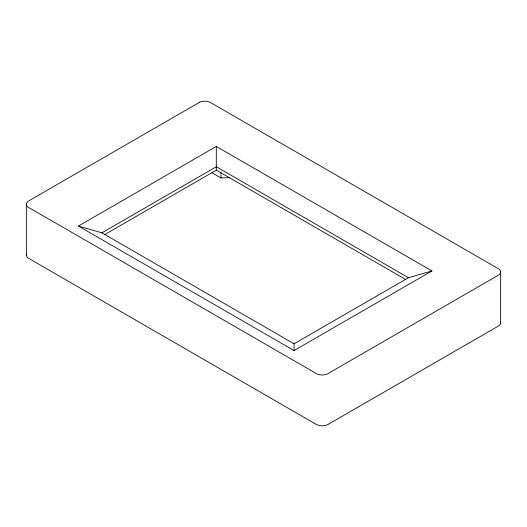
<?xml version="1.0" encoding="UTF-8"?>
<svg xmlns="http://www.w3.org/2000/svg" width="527" height="527" viewBox="0 0 527 527"><rect width="100%" height="100%" fill="white"/><g stroke="black" fill="none" stroke-linecap="round" stroke-linejoin="round"><path stroke-width="0.79" d="M78.411 226.057L216.307 146.44L431.956 270.944L294.059 350.56L78.411 226.057L101.882 232.835L294.059 343.782L408.484 277.722L431.956 270.944M101.882 232.835L216.307 166.769L408.484 277.722M104.728 234.581L216.307 170.155L405.638 279.468M211.926 172.744L220.958 177.955L229.7 177.566M500.65 271.972L500.65 322.787M294.059 343.782L294.059 350.56M220.958 172.283L220.958 177.955M216.307 146.44L216.307 170.155M26.35 204.212L26.35 255.028M500.367 321.549A8.3 4.789 0 0 1 498.219 326.173L328.051 424.426A8.3 4.789 0 0 1 316.312 424.426L28.781 258.421A8.3 4.789 0 0 1 26.633 253.79M199.766 102.166L28.063 201.294A8.3 4.789 0 0 0 28.063 207.131L317.129 374.018A8.3 4.789 0 0 0 327.234 374.018L498.937 274.883A8.3 4.789 0 0 0 498.937 269.053L209.871 102.166A8.3 4.789 0 0 0 199.766 102.166"/></g></svg>
